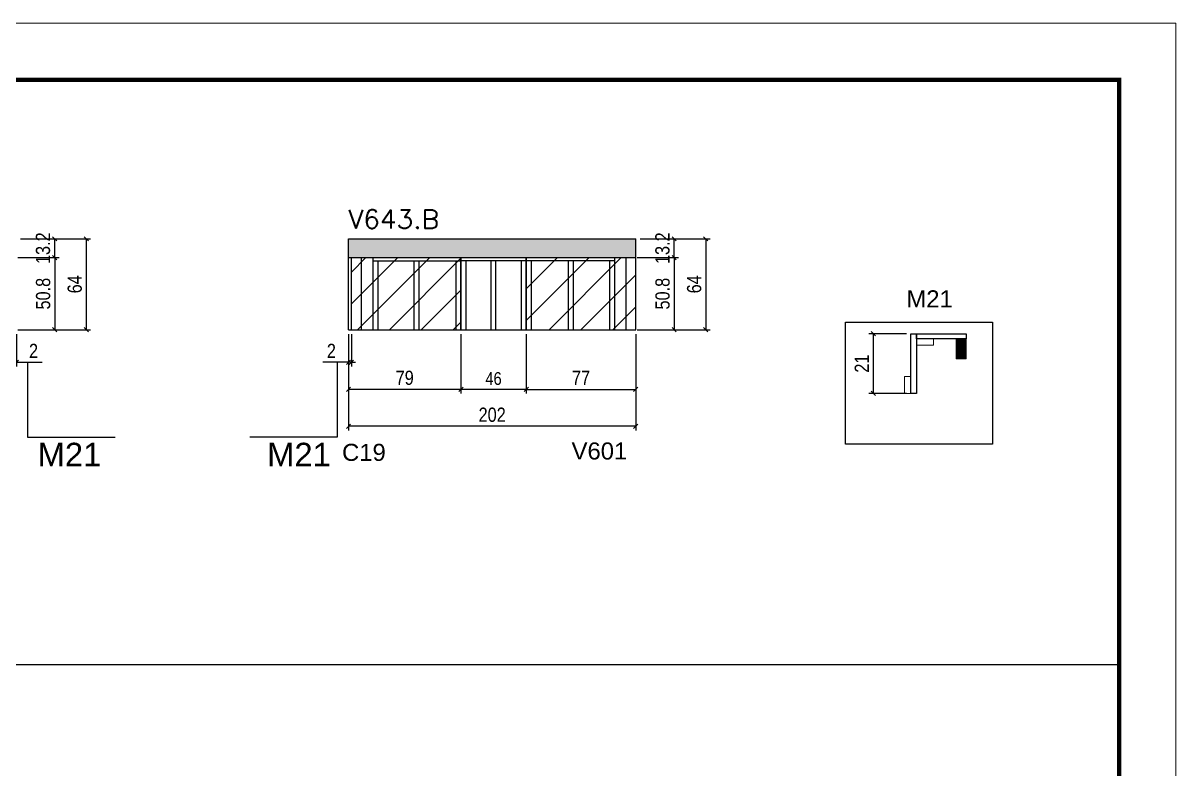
# Model space of a CAD drawing. Extents: x -20960 to -5926, y -2106 to 21915.
# Drawn here: x -6778 to -5967, y 9905 to 10430 of the extents above; entities that cross this region are included whole.
import ezdxf

# ---------------------------------------------------------------- set-up
doc = ezdxf.new("R2010")
doc.units = 0
doc.linetypes.add('DASHED', pattern=[0.75, 0.5, -0.25])
for name, color, linetype in [('5', 5, 'Continuous'), ('COTA', 241, 'Continuous'), ('NOMENCLATURA', 7, 'Continuous'), ('Painéis', 200, 'Continuous'), ('Reaproveitamento', 251, 'Continuous'), ('SARR_2.2x7', 40, 'Continuous'), ('SARR_3.5x7', 81, 'Continuous')]:
    doc.layers.add(name, color=color, linetype=linetype)
for name, color, linetype, lineweight in [('Folhas', 255, 'Continuous', 9), ('Madeira', 126, 'Continuous', 18), ('Sarr 2.2x7', 40, 'Continuous', 9), ('SARRAFO DE PRESSAO', 251, 'DASHED', 9), ('Texto Seção', 7, 'Continuous', 15)]:
    doc.layers.add(name, color=color, linetype=linetype, lineweight=lineweight)
doc.styles.add('COTA TECNICA', font='techl___.ttf', dxfattribs={"height": 10})
doc.styles.add('COTA TECNICA-50', font='techl___.ttf', dxfattribs={"height": 9})
doc.styles.add('REGUA-120', font='ROMANS.shx', dxfattribs={"height": 15})
doc.styles.get("Standard").update_dxf_attribs({"font": 'arial.ttf'})
doc.dimstyles.new('COTA PAINEL-50', dxfattribs={"dimtxt": 9, "dimasz": 3, "dimexe": 3, "dimexo": 3, "dimgap": 3, "dimtad": 1, "dimdec": 1, "dimzin": 12, "dimdsep": 46, "dimtxsty": 'COTA TECNICA-50', "dimblk1": 'OBLIQUE', "dimblk2": 'OBLIQUE', "dimsah": 1, "dimcen": 0.9, "dimclrd": 4, "dimclre": 4, "dimclrt": 240, "dimadec": 1, "dimazin": 3, "dimtfac": 1, "dimtdec": 1, "dimtmove": 0, "dimatfit": 3, "dimfxl": 1, "dimtolj": 1, "dimtzin": 12, "dimarcsym": 0})
doc.dimstyles.new('PAINEL', dxfattribs={"dimtxt": 10, "dimasz": 3, "dimexe": 3, "dimexo": 3, "dimgap": 3, "dimtad": 1, "dimdec": 1, "dimzin": 12, "dimdsep": 46, "dimtxsty": 'COTA TECNICA', "dimblk1": 'OBLIQUE', "dimblk2": 'OBLIQUE', "dimsah": 1, "dimcen": 0.9, "dimclrd": 4, "dimclre": 4, "dimclrt": 240, "dimadec": 1, "dimazin": 3, "dimtfac": 1, "dimtdec": 1, "dimtmove": 0, "dimatfit": 3, "dimfxl": 1, "dimtolj": 1, "dimtzin": 12, "dimarcsym": 0})
pattern_1 = [(45, (1571.5, -4594.3), (-11.22532, 11.22532), [])]

# ---------------------------------------------------------------- blocks, each defined once
blk = doc.blocks.new('9999999999')
at = {"layer": 'Folhas'}
blk.add_lwpolyline([(98138.98, 34190.21), (99623.98, 34190.21), (99623.98, 35240.21), (98138.98, 35240.21)], close=True, dxfattribs=at)
at = {"layer": 'Folhas', "color": 30, "const_width": 3}
blk.add_lwpolyline([(98213.98, 34230.21), (99583.98, 34230.21), (99583.98, 35200.21), (98213.98, 35200.21)], close=True, dxfattribs=at)
blk = doc.blocks.new('_Oblique')
at = {"color": 0, "linetype": 'ByBlock', "lineweight": -2}
blk.add_line((-0.5, -0.5), (0.5, 0.5), dxfattribs=at)
blk = doc.blocks.new('*D1623')
at = {"layer": 'Defpoints', "color": 0, "linetype": 'ByBlock', "transparency": 16777216}
for p in [(-6153.4, 10210.94), (-6179.84, 10168.94), (-6153.4, 10168.94)]:
    blk.add_point(p, dxfattribs=at)
at = {"layer": 'Sarr 2.2x7', "color": 4, "linetype": 'ByBlock', "lineweight": -2, "transparency": 16777216}
for p, q in [((-6156.4, 10210.94), (-6182.84, 10210.94)), ((-6179.84, 10210.94), (-6179.84, 10168.94)), ((-6156.4, 10168.94), (-6182.84, 10168.94))]:
    blk.add_line(p, q, dxfattribs=at)
at = {"layer": 'Sarr 2.2x7', "color": 4, "linetype": 'ByBlock', "lineweight": -2, "transparency": 16777216, "xscale": 3, "yscale": 3, "zscale": 3}
for p, rotation in [((-6179.84, 10210.94), 90), ((-6179.84, 10168.94), 270)]:
    blk.add_blockref('_Oblique', p, dxfattribs=dict(at, rotation=rotation))
at = {"layer": 'Sarr 2.2x7', "color": 240, "linetype": 'ByBlock', "transparency": 16777216, "insert": (-6187.9, 10189.94), "char_height": 10, "attachment_point": 5, "rotation": 90, "style": 'COTA TECNICA'}
blk.add_mtext('\\A1;21', dxfattribs=at)
blk = doc.blocks.new('*D1624')
at = {"layer": 'COTA', "color": 4, "lineweight": -2, "ltscale": 25, "transparency": 16777216}
for p, q in [((-6781.38, 10264.56), (-6752.39, 10264.56)), ((-6755.39, 10264.56), (-6755.39, 10213.76)), ((-6781.38, 10213.76), (-6752.39, 10213.76))]:
    blk.add_line(p, q, dxfattribs=at)
at = {"layer": 'Defpoints', "color": 0, "ltscale": 25, "transparency": 16777216}
for p in [(-6784.38, 10264.56), (-6784.38, 10213.76), (-6755.39, 10213.76)]:
    blk.add_point(p, dxfattribs=at)
at = {"layer": 'COTA', "color": 4, "lineweight": -2, "ltscale": 25, "transparency": 16777216, "xscale": 3, "yscale": 3, "zscale": 3}
for p, rotation in [((-6755.39, 10264.56), 90), ((-6755.39, 10213.76), 270)]:
    blk.add_blockref('_Oblique', p, dxfattribs=dict(at, rotation=rotation))
at = {"layer": 'COTA', "color": 240, "ltscale": 25, "transparency": 16777216, "insert": (-6763.52, 10239.16), "char_height": 10, "attachment_point": 5, "rotation": 90, "style": 'COTA TECNICA'}
blk.add_mtext('\\A1;50.8', dxfattribs=at)
blk = doc.blocks.new('*D1625')
at = {"layer": 'COTA', "color": 4, "lineweight": -2, "ltscale": 25, "transparency": 16777216}
for p, q in [((-6779.38, 10277.76), (-6752.39, 10277.76)), ((-6755.39, 10264.56), (-6755.39, 10277.76)), ((-6779.38, 10264.56), (-6752.39, 10264.56))]:
    blk.add_line(p, q, dxfattribs=at)
at = {"layer": 'Defpoints', "color": 0, "ltscale": 25, "transparency": 16777216}
for p in [(-6782.38, 10277.76), (-6755.39, 10277.76), (-6782.38, 10264.56)]:
    blk.add_point(p, dxfattribs=at)
at = {"layer": 'COTA', "color": 4, "lineweight": -2, "ltscale": 25, "transparency": 16777216, "xscale": 3, "yscale": 3, "zscale": 3}
for p, rotation in [((-6755.39, 10277.76), 90), ((-6755.39, 10264.56), 270)]:
    blk.add_blockref('_Oblique', p, dxfattribs=dict(at, rotation=rotation))
at = {"layer": 'COTA', "color": 240, "ltscale": 25, "transparency": 16777216, "insert": (-6763.61, 10271.16), "char_height": 10, "attachment_point": 5, "rotation": 90, "style": 'COTA TECNICA'}
blk.add_mtext('\\A1;13.2', dxfattribs=at)
blk = doc.blocks.new('*D1626')
at = {"layer": 'COTA', "color": 4, "lineweight": -2, "transparency": 16777216}
for p, q in [((-6784.38, 10210.76), (-6784.38, 10187.86)), ((-6782.38, 10210.76), (-6782.38, 10187.86)), ((-6784.38, 10190.86), (-6787.38, 10190.86)), ((-6784.38, 10190.86), (-6782.38, 10190.86)), ((-6782.38, 10190.86), (-6764.27, 10190.86))]:
    blk.add_line(p, q, dxfattribs=at)
at = {"layer": 'Defpoints', "color": 0, "transparency": 16777216}
for p in [(-6784.38, 10213.76), (-6782.38, 10213.76), (-6782.38, 10190.86)]:
    blk.add_point(p, dxfattribs=at)
at = {"layer": 'COTA', "color": 4, "lineweight": -2, "transparency": 16777216, "xscale": 3, "yscale": 3, "zscale": 3}
blk.add_blockref('_Oblique', (-6784.38, 10190.86), dxfattribs=at)
at = {"layer": 'COTA', "color": 4, "lineweight": -2, "transparency": 16777216, "xscale": 3, "yscale": 3, "zscale": 3, "rotation": 180}
blk.add_blockref('_Oblique', (-6782.38, 10190.86), dxfattribs=at)
at = {"layer": 'COTA', "color": 240, "transparency": 16777216, "insert": (-6770.32, 10198.86), "char_height": 10, "attachment_point": 5, "style": 'COTA TECNICA'}
blk.add_mtext('\\A1;2', dxfattribs=at)
blk = doc.blocks.new('*D1605')
at = {"layer": 'COTA', "color": 4, "lineweight": -2, "ltscale": 25, "transparency": 16777216}
for p, q in [((-6779.38, 10277.76), (-6730.19, 10277.76)), ((-6733.19, 10277.76), (-6733.19, 10213.76)), ((-6779.38, 10213.76), (-6730.19, 10213.76))]:
    blk.add_line(p, q, dxfattribs=at)
at = {"layer": 'Defpoints', "color": 0, "ltscale": 25, "transparency": 16777216}
for p in [(-6782.38, 10277.76), (-6782.38, 10213.76), (-6733.19, 10213.76)]:
    blk.add_point(p, dxfattribs=at)
at = {"layer": 'COTA', "color": 4, "lineweight": -2, "ltscale": 25, "transparency": 16777216, "xscale": 3, "yscale": 3, "zscale": 3}
for p, rotation in [((-6733.19, 10277.76), 90), ((-6733.19, 10213.76), 270)]:
    blk.add_blockref('_Oblique', p, dxfattribs=dict(at, rotation=rotation))
at = {"layer": 'COTA', "color": 240, "ltscale": 25, "transparency": 16777216, "insert": (-6741.29, 10245.76), "char_height": 10, "attachment_point": 5, "rotation": 90, "style": 'COTA TECNICA'}
blk.add_mtext('\\A1;64', dxfattribs=at)
blk = doc.blocks.new('*D1606')
at = {"layer": 'COTA', "color": 4, "lineweight": -2, "ltscale": 25, "transparency": 16777216}
for p, q in [((-6548.81, 10210.76), (-6548.81, 10142.8)), ((-6346.81, 10210.76), (-6346.81, 10142.8)), ((-6346.81, 10145.8), (-6548.81, 10145.8))]:
    blk.add_line(p, q, dxfattribs=at)
at = {"layer": 'Defpoints', "color": 0, "ltscale": 25, "transparency": 16777216}
for p in [(-6548.81, 10213.76), (-6346.81, 10213.76), (-6548.81, 10145.8)]:
    blk.add_point(p, dxfattribs=at)
at = {"layer": 'COTA', "color": 4, "lineweight": -2, "ltscale": 25, "transparency": 16777216, "xscale": 3, "yscale": 3, "zscale": 3, "rotation": 180}
blk.add_blockref('_Oblique', (-6548.81, 10145.8), dxfattribs=at)
at = {"layer": 'COTA', "color": 4, "lineweight": -2, "ltscale": 25, "transparency": 16777216, "xscale": 3, "yscale": 3, "zscale": 3}
blk.add_blockref('_Oblique', (-6346.81, 10145.8), dxfattribs=at)
at = {"layer": 'COTA', "color": 240, "ltscale": 25, "transparency": 16777216, "insert": (-6447.81, 10153.9), "char_height": 10, "attachment_point": 5, "style": 'COTA TECNICA'}
blk.add_mtext('\\A1;202', dxfattribs=at)
blk = doc.blocks.new('*D1607')
at = {"layer": 'COTA', "color": 4, "lineweight": -2, "ltscale": 25, "transparency": 16777216}
for p, q in [((-6423.85, 10210.76), (-6423.85, 10168.79)), ((-6346.81, 10210.76), (-6346.81, 10168.79)), ((-6423.85, 10171.79), (-6346.81, 10171.79))]:
    blk.add_line(p, q, dxfattribs=at)
at = {"layer": 'Defpoints', "color": 0, "ltscale": 25, "transparency": 16777216}
for p in [(-6423.85, 10213.76), (-6346.81, 10213.76), (-6346.81, 10171.79)]:
    blk.add_point(p, dxfattribs=at)
at = {"layer": 'COTA', "color": 4, "lineweight": -2, "ltscale": 25, "transparency": 16777216, "xscale": 3, "yscale": 3, "zscale": 3, "rotation": 180}
blk.add_blockref('_Oblique', (-6423.85, 10171.79), dxfattribs=at)
at = {"layer": 'COTA', "color": 4, "lineweight": -2, "ltscale": 25, "transparency": 16777216, "xscale": 3, "yscale": 3, "zscale": 3}
blk.add_blockref('_Oblique', (-6346.81, 10171.79), dxfattribs=at)
at = {"layer": 'COTA', "color": 240, "ltscale": 25, "transparency": 16777216, "insert": (-6385.33, 10179.86), "char_height": 10, "attachment_point": 5, "style": 'COTA TECNICA'}
blk.add_mtext('\\A1;77', dxfattribs=at)
blk = doc.blocks.new('*D1608')
at = {"layer": 'COTA', "color": 4, "lineweight": -2, "ltscale": 25, "transparency": 16777216}
for p, q in [((-6345.81, 10264.56), (-6316.82, 10264.56)), ((-6319.82, 10264.56), (-6319.82, 10213.76)), ((-6345.81, 10213.76), (-6316.82, 10213.76))]:
    blk.add_line(p, q, dxfattribs=at)
at = {"layer": 'Defpoints', "color": 0, "ltscale": 25, "transparency": 16777216}
for p in [(-6348.81, 10264.56), (-6348.81, 10213.76), (-6319.82, 10213.76)]:
    blk.add_point(p, dxfattribs=at)
at = {"layer": 'COTA', "color": 4, "lineweight": -2, "ltscale": 25, "transparency": 16777216, "xscale": 3, "yscale": 3, "zscale": 3}
for p, rotation in [((-6319.82, 10264.56), 90), ((-6319.82, 10213.76), 270)]:
    blk.add_blockref('_Oblique', p, dxfattribs=dict(at, rotation=rotation))
at = {"layer": 'COTA', "color": 240, "ltscale": 25, "transparency": 16777216, "insert": (-6327.95, 10239.16), "char_height": 10, "attachment_point": 5, "rotation": 90, "style": 'COTA TECNICA'}
blk.add_mtext('\\A1;50.8', dxfattribs=at)
blk = doc.blocks.new('*D1609')
at = {"layer": 'COTA', "color": 4, "lineweight": -2, "ltscale": 25, "transparency": 16777216}
for p, q in [((-6343.81, 10277.76), (-6316.82, 10277.76)), ((-6319.82, 10264.56), (-6319.82, 10277.76)), ((-6343.81, 10264.56), (-6316.82, 10264.56))]:
    blk.add_line(p, q, dxfattribs=at)
at = {"layer": 'Defpoints', "color": 0, "ltscale": 25, "transparency": 16777216}
for p in [(-6346.81, 10277.76), (-6319.82, 10277.76), (-6346.81, 10264.56)]:
    blk.add_point(p, dxfattribs=at)
at = {"layer": 'COTA', "color": 4, "lineweight": -2, "ltscale": 25, "transparency": 16777216, "xscale": 3, "yscale": 3, "zscale": 3}
for p, rotation in [((-6319.82, 10277.76), 90), ((-6319.82, 10264.56), 270)]:
    blk.add_blockref('_Oblique', p, dxfattribs=dict(at, rotation=rotation))
at = {"layer": 'COTA', "color": 240, "ltscale": 25, "transparency": 16777216, "insert": (-6328.04, 10271.16), "char_height": 10, "attachment_point": 5, "rotation": 90, "style": 'COTA TECNICA'}
blk.add_mtext('\\A1;13.2', dxfattribs=at)
blk = doc.blocks.new('*D1610')
at = {"layer": 'COTA', "color": 4, "lineweight": -2, "ltscale": 25, "transparency": 16777216}
for p, q in [((-6548.81, 10210.76), (-6548.81, 10168.79)), ((-6469.81, 10210.76), (-6469.81, 10168.79)), ((-6469.81, 10171.79), (-6548.81, 10171.79))]:
    blk.add_line(p, q, dxfattribs=at)
at = {"layer": 'Defpoints', "color": 0, "ltscale": 25, "transparency": 16777216}
for p in [(-6548.81, 10213.76), (-6469.81, 10213.76), (-6548.81, 10171.79)]:
    blk.add_point(p, dxfattribs=at)
at = {"layer": 'COTA', "color": 4, "lineweight": -2, "ltscale": 25, "transparency": 16777216, "xscale": 3, "yscale": 3, "zscale": 3, "rotation": 180}
blk.add_blockref('_Oblique', (-6548.81, 10171.79), dxfattribs=at)
at = {"layer": 'COTA', "color": 4, "lineweight": -2, "ltscale": 25, "transparency": 16777216, "xscale": 3, "yscale": 3, "zscale": 3}
blk.add_blockref('_Oblique', (-6469.81, 10171.79), dxfattribs=at)
at = {"layer": 'COTA', "color": 240, "ltscale": 25, "transparency": 16777216, "insert": (-6509.31, 10179.89), "char_height": 10, "attachment_point": 5, "style": 'COTA TECNICA'}
blk.add_mtext('\\A1;79', dxfattribs=at)
blk = doc.blocks.new('*D1628')
at = {"layer": 'COTA', "color": 4, "lineweight": -2, "transparency": 16777216}
for p, q in [((-6548.81, 10210.76), (-6548.81, 10187.86)), ((-6546.81, 10210.76), (-6546.81, 10187.86)), ((-6548.81, 10190.86), (-6566.92, 10190.86)), ((-6546.81, 10190.86), (-6548.81, 10190.86)), ((-6546.81, 10190.86), (-6543.81, 10190.86))]:
    blk.add_line(p, q, dxfattribs=at)
at = {"layer": 'Defpoints', "color": 0, "transparency": 16777216}
for p in [(-6548.81, 10213.76), (-6546.81, 10213.76), (-6548.81, 10190.86)]:
    blk.add_point(p, dxfattribs=at)
at = {"layer": 'COTA', "color": 4, "lineweight": -2, "transparency": 16777216, "xscale": 3, "yscale": 3, "zscale": 3}
blk.add_blockref('_Oblique', (-6548.81, 10190.86), dxfattribs=at)
at = {"layer": 'COTA', "color": 4, "lineweight": -2, "transparency": 16777216, "xscale": 3, "yscale": 3, "zscale": 3, "rotation": 180}
blk.add_blockref('_Oblique', (-6546.81, 10190.86), dxfattribs=at)
at = {"layer": 'COTA', "color": 240, "transparency": 16777216, "insert": (-6560.87, 10198.86), "char_height": 10, "attachment_point": 5, "style": 'COTA TECNICA'}
blk.add_mtext('\\A1;2', dxfattribs=at)
blk = doc.blocks.new('*D1611')
at = {"layer": 'COTA', "color": 4, "lineweight": -2, "ltscale": 25, "transparency": 16777216}
for p, q in [((-6343.81, 10277.76), (-6294.63, 10277.76)), ((-6297.63, 10277.76), (-6297.63, 10213.76)), ((-6343.81, 10213.76), (-6294.63, 10213.76))]:
    blk.add_line(p, q, dxfattribs=at)
at = {"layer": 'Defpoints', "color": 0, "ltscale": 25, "transparency": 16777216}
for p in [(-6346.81, 10277.76), (-6346.81, 10213.76), (-6297.63, 10213.76)]:
    blk.add_point(p, dxfattribs=at)
at = {"layer": 'COTA', "color": 4, "lineweight": -2, "ltscale": 25, "transparency": 16777216, "xscale": 3, "yscale": 3, "zscale": 3}
for p, rotation in [((-6297.63, 10277.76), 90), ((-6297.63, 10213.76), 270)]:
    blk.add_blockref('_Oblique', p, dxfattribs=dict(at, rotation=rotation))
at = {"layer": 'COTA', "color": 240, "ltscale": 25, "transparency": 16777216, "insert": (-6305.73, 10245.76), "char_height": 10, "attachment_point": 5, "rotation": 90, "style": 'COTA TECNICA'}
blk.add_mtext('\\A1;64', dxfattribs=at)
blk = doc.blocks.new('*D1629')
at = {"layer": 'COTA', "color": 4, "lineweight": -2, "transparency": 16777216}
for p, q in [((-6469.81, 10210.76), (-6469.81, 10168.79)), ((-6423.85, 10210.76), (-6423.85, 10168.79)), ((-6423.85, 10171.79), (-6469.81, 10171.79))]:
    blk.add_line(p, q, dxfattribs=at)
at = {"layer": 'Defpoints', "color": 0, "transparency": 16777216}
for p in [(-6469.81, 10213.76), (-6423.85, 10213.76), (-6469.81, 10171.79)]:
    blk.add_point(p, dxfattribs=at)
at = {"layer": 'COTA', "color": 4, "lineweight": -2, "transparency": 16777216, "xscale": 3, "yscale": 3, "zscale": 3, "rotation": 180}
blk.add_blockref('_Oblique', (-6469.81, 10171.79), dxfattribs=at)
at = {"layer": 'COTA', "color": 4, "lineweight": -2, "transparency": 16777216, "xscale": 3, "yscale": 3, "zscale": 3}
blk.add_blockref('_Oblique', (-6423.85, 10171.79), dxfattribs=at)
at = {"layer": 'COTA', "color": 240, "transparency": 16777216, "insert": (-6446.83, 10179.38), "char_height": 9, "attachment_point": 5, "style": 'COTA TECNICA-50'}
blk.add_mtext('\\A1;46', dxfattribs=at)

msp = doc.modelspace()

# ---------------------------------------------------------------- hatches: boundary and pattern name
at = {"layer": 'COTA', "linetype": 'ByBlock'}
h = msp.add_hatch(dxfattribs=at)
h.set_pattern_fill('AR-CONC', color=256, scale=0.03)
h.set_pattern_definition([(50, (1571.5, -4594.3004), (5.4655401, -0.4781726), [0.5715, -6.2865]), (355, (1571.5, -4594.3004), (-1.0573026, 5.7317054), [0.4572, -5.0292175]), (100.451445, (1571.9555, -4594.3403), (4.4082374, 5.2535326), [0.4857003, -5.3427073]), (46.1842, (1571.5, -4592.7764), (8.1323712, -1.2612698), [0.85725, -9.42975]), (96.63556, (1572.178, -4592.8815), (7.122124, 7.4227837), [0.7285507, -8.0140682]), (351.18415, (1571.5, -4592.7764), (7.122124, 7.4227837), [0.685799, -7.543792]), (21, (1572.262, -4593.1574), (4.5484317, -3.067956), [0.5715, -6.2865]), (326, (1572.262, -4593.1574), (1.8540609, 5.525639), [0.4572, -5.0292]), (71.451445, (1572.641, -4593.413), (6.4024926, 2.457683), [0.4857003, -5.3426981]), (37.5, (1571.5, -4594.3004), (0.0926581, 2.53665117), [0, -4.96824, 0, -5.1054, 0, -5.04825]), (7.5, (1571.5, -4594.3004), (2.00458988, 3.00541724), [0, -2.91084, 0, -4.85394, 0, -1.92405]), (327.5, (1569.8007, -4594.3004), (4.06771786, -0.17186232), [0, -1.905, 0, -5.9436, 0, -7.8867]), (317.5, (1569.0387, -4594.3004), (4.44387544, 0.7627947), [0, -2.4765, 0, -3.94716, 0, -5.6007])])
h.paths.add_polyline_path([(-6548.81, 10277.76), (-6548.81, 10264.56), (-6346.81, 10264.56), (-6346.81, 10277.76)])
at = {"layer": 'Madeira'}
h = msp.add_hatch(dxfattribs=at)
h.set_pattern_fill('ANSI31', color=256, scale=0.2, angle=270, style=0)
h.set_pattern_definition([(315, (10451.5735, -3140.79825), (0.449012806, 0.449012806), [])])
h.paths.add_polyline_path([(-6114.44, 10207.33), (-6121.44, 10207.33), (-6121.44, 10193.33), (-6114.44, 10193.33)])
at = {"layer": 'Reaproveitamento'}
h = msp.add_hatch(dxfattribs=at)
h.set_pattern_fill('ANSI31', color=256, scale=5)
h.set_pattern_definition(pattern_1)
h.paths.add_polyline_path([(-6469.81, 10213.76), (-6469.81, 10264.56), (-6546.81, 10264.56), (-6546.81, 10213.76)])
h = msp.add_hatch(dxfattribs=at)
h.set_pattern_fill('ANSI31', color=256, scale=5)
h.set_pattern_definition(pattern_1)
h.paths.add_polyline_path([(-6423.85, 10213.76), (-6346.81, 10213.76), (-6346.81, 10264.56), (-6423.85, 10264.56)])

# ---------------------------------------------------------------- linework, layer by layer
at = {"linetype": 'ByBlock'}
msp.add_lwpolyline([(-6199.35, 10219.09), (-6095.92, 10219.09), (-6095.92, 10133.16), (-6199.35, 10133.16)], close=True, dxfattribs=at)
at = {"layer": 'COTA', "linetype": 'ByBlock'}
for p, q in [((-6548.81, 10277.76), (-6346.81, 10277.76)), ((-6548.81, 10264.56), (-6548.81, 10277.76)), ((-6346.81, 10264.56), (-6346.81, 10277.76)), ((-7377.16, 9978.25), (-6007, 9978.25))]:
    msp.add_line(p, q, dxfattribs=at)
at = {"layer": 'Madeira'}
msp.add_lwpolyline([(-6114.44, 10207.33), (-6121.44, 10207.33), (-6121.44, 10193.33), (-6114.44, 10193.33)], close=True, dxfattribs=at)
at = {"layer": 'NOMENCLATURA', "linetype": 'Continuous'}
for p, q in [((-6774.45, 10190.59), (-6774.45, 10138.19)), ((-6556.74, 10190.59), (-6556.74, 10138.19)), ((-6774.45, 10138.19), (-6712.96, 10138.19)), ((-6556.74, 10138.19), (-6618.23, 10138.19))]:
    msp.add_line(p, q, dxfattribs=at)
at = {"layer": 'Painéis'}
for p, q in [((-6548.81, 10264.56), (-6346.81, 10264.56)), ((-6548.81, 10213.76), (-6346.81, 10213.76))]:
    msp.add_line(p, q, dxfattribs=at)
at = {"layer": 'Painéis', "linetype": 'ByBlock'}
for p, q in [((-6548.81, 10213.76), (-6548.81, 10264.56)), ((-6346.81, 10213.76), (-6346.81, 10264.56))]:
    msp.add_line(p, q, dxfattribs=at)
at = {"layer": 'Painéis', "ltscale": 25}
for p, q in [((-6546.81, 10213.76), (-6546.81, 10264.56)), ((-6469.81, 10213.76), (-6469.81, 10264.56)), ((-6423.85, 10213.76), (-6423.85, 10264.56))]:
    msp.add_line(p, q, dxfattribs=at)
at = {"layer": 'Painéis'}
msp.add_lwpolyline([(-6149.4, 10168.94), (-6153.4, 10168.94), (-6153.4, 10210.94), (-6149.4, 10210.94)], close=True, dxfattribs=at)
at = {"layer": 'Painéis', "linetype": 'ByBlock'}
msp.add_lwpolyline([(-6149.4, 10210.94), (-6114.46, 10210.94), (-6114.46, 10207.34), (-6149.4, 10207.34), (-6149.4, 10210.94)], dxfattribs=at)
at = {"layer": 'Sarr 2.2x7', "linetype": 'ByBlock'}
for points in [[(-6149.4, 10207.34), (-6137.4, 10207.34), (-6137.4, 10202.94), (-6149.4, 10202.94), (-6149.4, 10207.34)], [(-6157.8, 10168.94), (-6157.8, 10180.94), (-6153.4, 10180.94), (-6153.4, 10168.94), (-6157.8, 10168.94)]]:
    msp.add_lwpolyline(points, dxfattribs=at)
at = {"layer": 'SARR_2.2x7', "linetype": 'Continuous'}
for p, q in [((-6539.81, 10264.56), (-6539.81, 10213.76)), ((-6353.81, 10264.56), (-6353.81, 10213.76)), ((-6531.81, 10262.36), (-6469.81, 10262.36)), ((-6423.85, 10262.36), (-6469.81, 10262.36)), ((-6361.81, 10262.36), (-6423.85, 10262.36))]:
    msp.add_line(p, q, dxfattribs=at)
at = {"layer": 'SARR_3.5x7'}
for p, q in [((-6531.81, 10264.56), (-6531.81, 10213.76)), ((-6469.81, 10264.56), (-6469.81, 10213.76)), ((-6423.85, 10264.56), (-6423.85, 10213.76)), ((-6361.81, 10264.56), (-6361.81, 10213.76)), ((-6528.31, 10262.36), (-6528.31, 10213.76)), ((-6502.82, 10262.36), (-6502.82, 10213.76)), ((-6499.32, 10262.36), (-6499.32, 10213.76)), ((-6473.31, 10262.36), (-6473.31, 10213.76)), ((-6466.29, 10262.36), (-6466.29, 10213.76)), ((-6448.85, 10262.36), (-6448.85, 10213.76)), ((-6445.35, 10262.36), (-6445.35, 10213.76)), ((-6427.37, 10262.36), (-6427.37, 10213.76)), ((-6427.35, 10262.36), (-6427.35, 10213.76)), ((-6420.35, 10262.36), (-6420.35, 10213.76)), ((-6394.31, 10262.36), (-6394.31, 10213.76)), ((-6390.81, 10262.36), (-6390.81, 10213.76)), ((-6365.33, 10262.36), (-6365.33, 10213.76)), ((-6365.31, 10262.36), (-6365.31, 10213.76))]:
    msp.add_line(p, q, dxfattribs=at)

# ---------------------------------------------------------------- block references
at = {"layer": 'SARRAFO DE PRESSAO', "color": 6, "linetype": 'ByBlock'}
msp.add_blockref('9999999999', (-105590.98, -24810.57), dxfattribs=at)

# ---------------------------------------------------------------- texts
at = {"layer": '5', "color": 7, "linetype": 'Continuous'}
msp.add_text('M21', height=12, rotation=359.99996, dxfattribs=at).set_placement((-6156.52, 10229.53))
at = {"layer": '5', "linetype": 'Continuous'}
for s, p in [('C19', (-6553.36, 10121.47)), ('V601', (-6391.96, 10122.45))]:
    msp.add_text(s, height=12, rotation=359.99996, dxfattribs=at).set_placement(p)
at = {"layer": 'NOMENCLATURA', "linetype": 'Continuous'}
for p in [(-6767.45, 10117.71), (-6606.07, 10117.71)]:
    msp.add_text('M21', height=16.5, dxfattribs=at).set_placement(p)
at = {"layer": 'Texto Seção', "style": 'REGUA-120', "width": 1.05}
msp.add_text('V643.B', height=13, dxfattribs=at).set_placement((-6548.94, 10285.07))

# ---------------------------------------------------------------- dimensions: what is measured, and where the dimension line sits
at = {"layer": 'COTA', "ltscale": 25}
for base, p1, p2, picture, middle in [((-6755.39, 10277.76), (-6782.38, 10264.56), (-6782.38, 10277.76), '*D1625', (-6755.39, 10271.16)), ((-6319.82, 10277.76), (-6346.81, 10264.56), (-6346.81, 10277.76), '*D1609', (-6319.82, 10271.16))]:
    dim = msp.add_linear_dim(base=base, p1=p1, p2=p2, angle=90, dimstyle='PAINEL', dxfattribs=at)
    dim.commit()
    dim.dimension.update_dxf_attribs({"geometry": picture, "text_midpoint": middle, "dimtype": 160})
for base, p1, p2, angle, picture, middle in [((-6733.19, 10213.76), (-6782.38, 10277.76), (-6782.38, 10213.76), 90, '*D1605', (-6741.29, 10245.76)), ((-6297.63, 10213.76), (-6346.81, 10277.76), (-6346.81, 10213.76), 90, '*D1611', (-6305.73, 10245.76)), ((-6755.39, 10213.76), (-6784.38, 10264.56), (-6784.38, 10213.76), 90, '*D1624', (-6763.52, 10239.16)), ((-6319.82, 10213.76), (-6348.81, 10264.56), (-6348.81, 10213.76), 90, '*D1608', (-6327.95, 10239.16)), ((-6548.81, 10171.79), (-6469.81, 10213.76), (-6548.81, 10213.76), 180, '*D1610', (-6509.31, 10179.89))]:
    dim = msp.add_linear_dim(base=base, p1=p1, p2=p2, angle=angle, dimstyle='PAINEL', dxfattribs=at)
    dim.commit()
    dim.dimension.update_dxf_attribs({"geometry": picture, "text_midpoint": middle})
at = {"layer": 'COTA'}
dim = msp.add_linear_dim(base=(-6782.38, 10190.86), p1=(-6784.38, 10213.76), p2=(-6782.38, 10213.76), dimstyle='PAINEL', dxfattribs=at)
dim.commit()
dim.dimension.update_dxf_attribs({"geometry": '*D1626', "text_midpoint": (-6770.32, 10198.86)})
for base, p1, p2, dimstyle, picture, middle in [((-6548.81, 10190.86), (-6546.81, 10213.76), (-6548.81, 10213.76), 'PAINEL', '*D1628', (-6560.87, 10198.86)), ((-6469.81, 10171.79), (-6423.85, 10213.76), (-6469.81, 10213.76), 'COTA PAINEL-50', '*D1629', (-6446.83, 10179.38))]:
    dim = msp.add_linear_dim(base=base, p1=p1, p2=p2, angle=180, dimstyle=dimstyle, dxfattribs=at)
    dim.commit()
    dim.dimension.update_dxf_attribs({"geometry": picture, "text_midpoint": middle})
at = {"layer": 'COTA', "ltscale": 25}
dim = msp.add_linear_dim(base=(-6548.81, 10145.8), p1=(-6346.81, 10213.76), p2=(-6548.81, 10213.76), dimstyle='PAINEL', dxfattribs=at)
dim.commit()
dim.dimension.update_dxf_attribs({"geometry": '*D1606', "text_midpoint": (-6447.81, 10153.9)})
dim = msp.add_linear_dim(base=(-6346.81, 10171.79), p1=(-6423.85, 10213.76), p2=(-6346.81, 10213.76), dimstyle='PAINEL', override={"dimtmove": 1}, dxfattribs=at)
dim.commit()
dim.dimension.update_dxf_attribs({"geometry": '*D1607', "text_midpoint": (-6385.33, 10179.86)})
at = {"layer": 'Sarr 2.2x7', "linetype": 'ByBlock'}
dim = msp.add_linear_dim(base=(-6179.84, 10168.94), p1=(-6153.4, 10210.94), p2=(-6153.4, 10168.94), angle=90, dimstyle='PAINEL', override={"dimlfac": 0.5}, dxfattribs=at)
dim.commit()
dim.dimension.update_dxf_attribs({"geometry": '*D1623', "text_midpoint": (-6187.9, 10189.94)})

doc.saveas('drawing.dxf')
